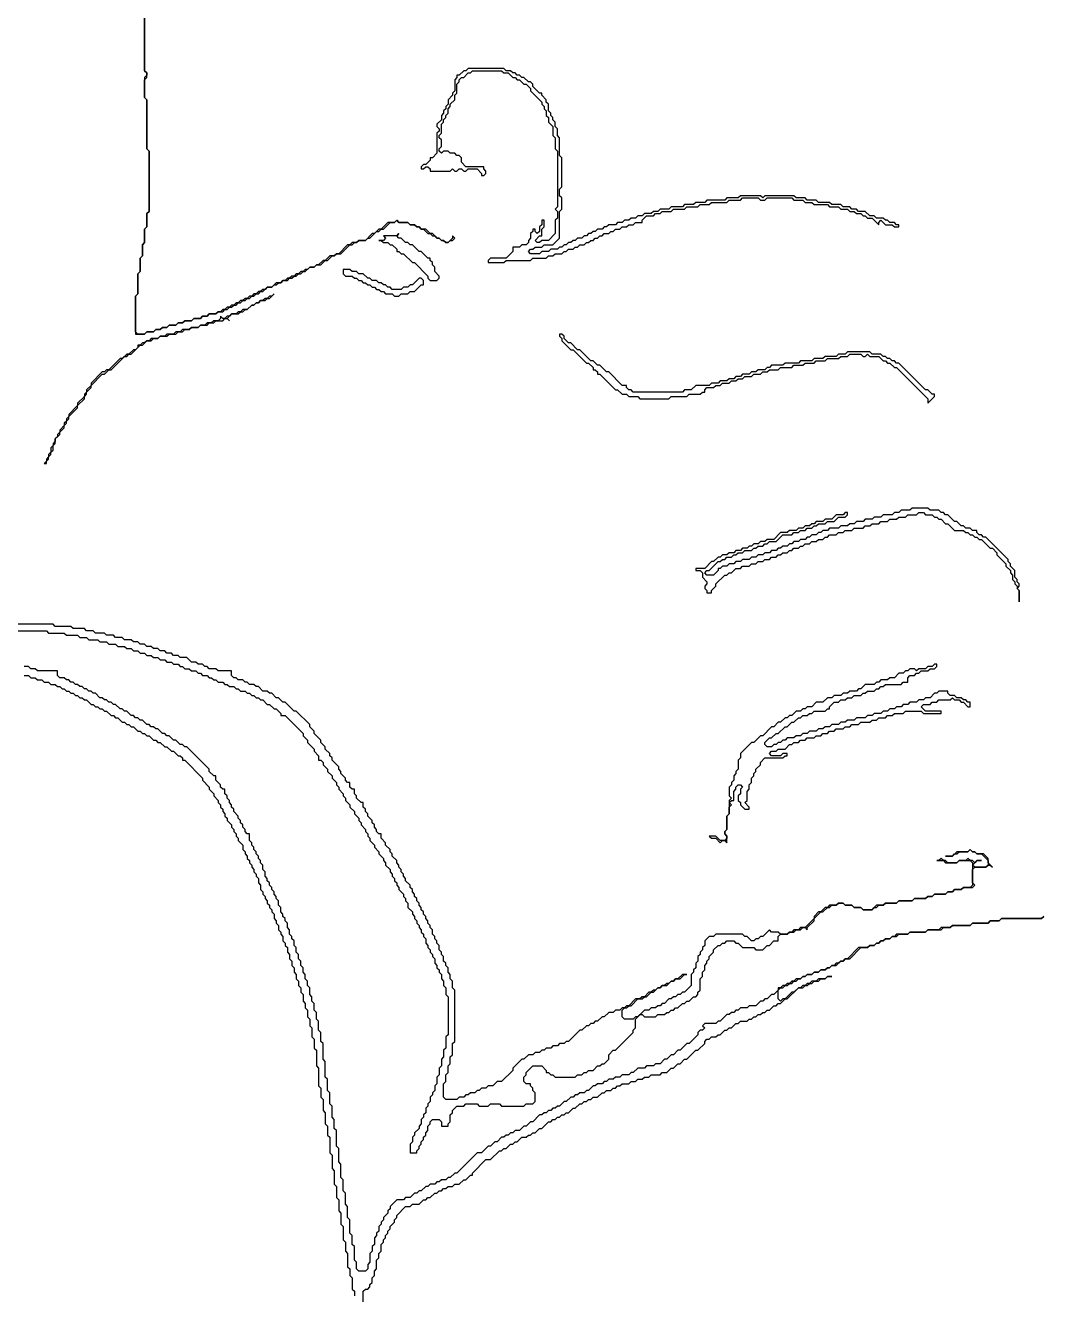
# Model space of a CAD drawing. Header units: metres. Extents: x 0 to 500, y 0 to 703.
# Drawn here: x 249.4 to 306.4, y 408.8 to 479.9 of the extents above; entities that cross this region are included whole.
import ezdxf

# ---------------------------------------------------------------- set-up
doc = ezdxf.new("R2010")
doc.units = ezdxf.units.M

msp = doc.modelspace()

# ---------------------------------------------------------------- linework, layer by layer
for points in [[(256.125, 482.375), (256.125, 477.375), (256.25, 477.25), (256.25, 477.125), (256.125, 477), (256.125, 475.875), (256.25, 475.75), (256.25, 473), (256.375, 472.875), (256.375, 469.5), (256.25, 469.375), (256.25, 468.625), (256.125, 468.5), (256.125, 467.75), (256, 467.625), (256, 467), (255.875, 466.875), (255.875, 466.125), (255.75, 466), (255.75, 464.875), (255.625, 464.75), (255.625, 462.625), (256.125, 462.625), (256.25, 462.75), (256.625, 462.75), (256.75, 462.875), (257, 462.875), (257.125, 463), (257.375, 463), (257.5, 463.125), (257.875, 463.125), (258, 463.25), (258.25, 463.25), (258.375, 463.375), (258.75, 463.375), (258.875, 463.5), (259.25, 463.5), (259.375, 463.625), (259.625, 463.625), (259.75, 463.75), (260.125, 463.75), (260.25, 463.875), (260.5, 463.875), (260.625, 464), (260.75, 464), (260.875, 464.125), (261, 464.125), (261.125, 464.25), (261.25, 464.25), (261.375, 464.375), (261.5, 464.375), (261.625, 464.5), (261.75, 464.5), (261.875, 464.625), (262, 464.625), (262.125, 464.75), (262.25, 464.75), (262.375, 464.875), (262.5, 464.875), (262.625, 465), (262.75, 465), (263, 465.25), (263.25, 465.25), (263.375, 465.375), (263.5, 465.375), (263.625, 465.5), (263.75, 465.5), (263.875, 465.625), (264.125, 465.625), (264.25, 465.75), (264.375, 465.75), (264.5, 465.875), (264.625, 465.875), (264.75, 466), (264.875, 466), (265, 466.125), (265.125, 466.125), (265.375, 466.375), (265.625, 466.375), (265.75, 466.5), (266, 466.5), (266.25, 466.75), (266.375, 466.75), (266.625, 467), (266.75, 467), (266.875, 467.125), (267.125, 467.125), (267.625, 467.625), (267.75, 467.625), (267.875, 467.75), (268, 467.75), (268.125, 467.875), (268.5, 467.875), (268.625, 468), (268.75, 468), (269.125, 468.375), (269.25, 468.375), (269.375, 468.5), (269.5, 468.5), (269.875, 468.875), (270.125, 468.875), (270.25, 469), (270.375, 468.875), (270.875, 468.875), (271, 468.75), (271.25, 468.75), (271.375, 468.625), (271.5, 468.625), (271.625, 468.5), (271.75, 468.5), (272, 468.25), (272.125, 468.25), (272.25, 468.125), (272.375, 468.125), (272.5, 468), (272.625, 468), (272.75, 467.875), (272.875, 467.875), (273, 467.75), (273.125, 467.75), (273.25, 467.875), (273.375, 467.875), (273.5, 468), (273.375, 468.125), (273.375, 468), (273.125, 467.75), (273, 467.75), (272.875, 467.875), (272.75, 467.875), (272.625, 468), (272.5, 468), (272.25, 468.25), (272.125, 468.25), (271.875, 468.5), (271.625, 468.5), (271.5, 468.625), (271.375, 468.625), (271.25, 468.75), (271, 468.75), (270.875, 468.875), (270.375, 468.875), (270.25, 469), (270.125, 468.875), (269.75, 468.875), (269.375, 468.5), (269.25, 468.5), (269, 468.25), (268.875, 468.25), (268.5, 467.875), (268.125, 467.875), (268, 467.75), (267.75, 467.75), (267.625, 467.625), (267.5, 467.625), (267, 467.125), (266.875, 467.125), (266.75, 467), (266.5, 467), (266.25, 466.75), (266.125, 466.75), (265.875, 466.5), (265.75, 466.5), (265.625, 466.375), (265.375, 466.375), (265.25, 466.25), (265.125, 466.25), (265, 466.125), (264.875, 466.125), (264.75, 466), (264.625, 466), (264.5, 465.875), (264.375, 465.875), (264.25, 465.75), (264.125, 465.75), (264, 465.625), (263.875, 465.625), (263.75, 465.5), (263.5, 465.5), (263.25, 465.25), (263, 465.25), (262.875, 465.125), (262.75, 465.125), (262.625, 465), (262.5, 465), (262.375, 464.875), (262.25, 464.875), (262.125, 464.75), (262, 464.75), (261.875, 464.625), (261.75, 464.625), (261.625, 464.5), (261.5, 464.5), (261.375, 464.375), (261.25, 464.375), (261.125, 464.25), (261, 464.25), (260.875, 464.125), (260.75, 464.125), (260.625, 464), (260.5, 464), (260.375, 463.875), (260.25, 463.875), (260.125, 463.75), (259.75, 463.75), (259.625, 463.625), (259.375, 463.625), (259.25, 463.5), (258.875, 463.5), (258.75, 463.375), (258.375, 463.375), (258.25, 463.25), (258, 463.25), (257.875, 463.125), (257.5, 463.125), (257.375, 463), (257.125, 463), (257, 462.875), (256.75, 462.875), (256.625, 462.75), (256.25, 462.75), (256.125, 462.625), (255.75, 462.625), (255.625, 462.75), (255.625, 464.75), (255.75, 464.875), (255.75, 466), (255.875, 466.125), (255.875, 466.875), (256, 467), (256, 467.625), (256.125, 467.75), (256.125, 468.5), (256.25, 468.625), (256.25, 469.375), (256.375, 469.5), (256.375, 472.875), (256.25, 473), (256.25, 475.75), (256.125, 475.875), (256.125, 476.875), (256.25, 477), (256.25, 477.25), (256.125, 477.375), (256.125, 482.375)], [(248.75, 446), (250.625, 446), (250.75, 445.875), (251.625, 445.875), (251.75, 445.75), (252.375, 445.75), (252.5, 445.625), (252.875, 445.625), (253, 445.5), (253.5, 445.5), (253.625, 445.375), (254, 445.375), (254.125, 445.25), (254.5, 445.25), (254.625, 445.125), (255, 445.125), (255.125, 445), (255.375, 445), (255.5, 444.875), (255.75, 444.875), (255.875, 444.75), (256.125, 444.75), (256.25, 444.625), (256.5, 444.625), (256.625, 444.5), (256.875, 444.5), (257, 444.375), (257.25, 444.375), (257.375, 444.25), (257.625, 444.25), (257.75, 444.125), (258, 444.125), (258.125, 444), (258.25, 444), (258.375, 443.875), (258.625, 443.875), (258.75, 443.75), (259, 443.75), (259.125, 443.625), (259.25, 443.625), (259.375, 443.5), (259.625, 443.5), (259.75, 443.375), (259.875, 443.375), (260, 443.25), (260.125, 443.25), (260.25, 443.125), (260.5, 443.125), (260.625, 443), (260.75, 443), (260.875, 442.875), (261.125, 442.875), (261.25, 442.75), (261.375, 442.75), (261.5, 442.625), (261.75, 442.625), (261.875, 442.5), (262, 442.5), (262.125, 442.375), (262.25, 442.375), (262.375, 442.25), (262.5, 442.25), (262.625, 442.125), (262.75, 442.125), (263, 441.875), (263.125, 441.875), (263.375, 441.625), (263.5, 441.625), (263.75, 441.375), (263.75, 441.25), (264, 441.25), (265, 440.25), (265, 440.125), (265.25, 439.875), (265.25, 439.75), (265.625, 439.375), (265.625, 439.25), (265.875, 439), (265.875, 438.75), (266, 438.75), (266.125, 438.625), (266.125, 438.5), (266.375, 438.25), (266.375, 438.125), (266.625, 437.875), (266.625, 437.75), (266.875, 437.5), (266.875, 437.375), (267, 437.25), (267, 437.125), (267.25, 436.875), (267.25, 436.75), (267.375, 436.625), (267.375, 436.5), (267.625, 436.25), (267.625, 436.125), (267.875, 435.875), (267.875, 435.75), (268.125, 435.5), (268.125, 435.375), (268.25, 435.25), (268.25, 435.125), (268.5, 434.875), (268.5, 434.75), (268.625, 434.625), (268.625, 434.5), (268.75, 434.375), (268.75, 434.25), (269, 434), (269, 433.875), (269.25, 433.625), (269.25, 433.5), (269.5, 433.25), (269.5, 433.125), (269.625, 433), (269.625, 432.875), (269.875, 432.625), (269.875, 432.5), (270, 432.375), (270, 432.25), (270.125, 432.125), (270.125, 432), (270.25, 431.875), (270.25, 431.75), (270.375, 431.625), (270.375, 431.5), (270.625, 431.25), (270.625, 431.125), (270.75, 431), (270.75, 430.875), (270.875, 430.75), (270.875, 430.5), (271.125, 430.25), (271.125, 430.125), (271.25, 430), (271.25, 429.875), (271.375, 429.75), (271.375, 429.625), (271.5, 429.5), (271.5, 429.375), (271.625, 429.25), (271.625, 429.125), (271.75, 429), (271.75, 428.875), (271.875, 428.75), (271.875, 428.5), (272, 428.375), (272, 428.25), (272.125, 428.125), (272.125, 428), (272.25, 427.875), (272.25, 427.75), (272.375, 427.625), (272.375, 427.375), (272.5, 427.25), (272.5, 427.125), (272.625, 427), (272.625, 426.875), (272.75, 426.75), (272.75, 426.5), (272.875, 426.375), (272.875, 426.125), (273, 426), (273, 425.625), (273.125, 425.5), (273.125, 423.375), (273, 423.25), (273, 422.625), (272.875, 422.5), (272.875, 422.125), (272.75, 422), (272.75, 421.625), (272.625, 421.5), (272.625, 421.125), (272.5, 421), (272.5, 420.625), (272.375, 420.5), (272.375, 420.25), (272.25, 420.125), (272.25, 420), (272.125, 419.875), (272.125, 419.625), (272, 419.5), (272, 419.375), (271.875, 419.25), (271.875, 419), (271.75, 418.875), (271.75, 418.75), (271.625, 418.625), (271.625, 418.375), (271.5, 418.25), (271.5, 418.125), (271.25, 417.875), (271.25, 417.75), (271.125, 417.625), (271.125, 417.375), (271, 417.25), (271, 416.75), (271.375, 416.75), (271.375, 416.875), (271.5, 417), (271.5, 417.125), (271.625, 417.25), (271.625, 417.375), (271.75, 417.5), (271.75, 417.625), (271.875, 417.75), (271.875, 417.875), (272, 418), (272, 418.25), (272.125, 418.375), (272.125, 418.5), (272.25, 418.625), (272.625, 418.625), (272.75, 418.5), (272.75, 418.25), (273.125, 418.25), (273.125, 418.375), (273.25, 418.5), (273.25, 418.875), (273.375, 419), (273.375, 419.125), (273.625, 419.375), (274, 419.375), (274.125, 419.5), (274.75, 419.5), (274.875, 419.375), (275.375, 419.375), (275.5, 419.5), (276, 419.5), (276.125, 419.375), (277.375, 419.375), (277.5, 419.5), (277.875, 419.5), (278, 419.625), (278, 420.125), (277.875, 420.25), (277.875, 420.375), (277.75, 420.5), (277.75, 420.625), (277.5, 420.625), (277.375, 420.75), (277.375, 421), (277.5, 421.125), (277.5, 421.25), (277.875, 421.625), (278.375, 421.625), (278.625, 421.375), (278.625, 421.25), (278.75, 421.25), (278.875, 421.125), (279, 421.125), (279.125, 421), (280.25, 421), (280.375, 421.125), (280.625, 421.125), (280.75, 421.25), (280.875, 421.25), (281, 421.375), (281.25, 421.375), (281.5, 421.625), (281.625, 421.625), (281.75, 421.75), (281.875, 421.75), (282.125, 422), (282.125, 422.25), (282.375, 422.5), (282.5, 422.5), (283.5, 423.5), (283.5, 423.625), (283.625, 423.75), (283.625, 424.25), (283.875, 424.5), (284, 424.5), (284.125, 424.375), (284.75, 424.375), (284.875, 424.5), (285.25, 424.5), (285.375, 424.625), (285.5, 424.625), (285.625, 424.75), (285.75, 424.75), (285.875, 424.875), (286, 424.875), (286.25, 425.125), (286.375, 425.125), (286.5, 425.25), (286.625, 425.25), (286.875, 425.5), (287, 425.5), (287.125, 425.625), (287.125, 425.75), (287.25, 425.875), (287.25, 426.5), (287.375, 426.625), (287.375, 426.875), (287.5, 427), (287.5, 427.25), (287.625, 427.375), (287.625, 427.5), (287.75, 427.625), (287.75, 427.75), (288, 428), (288, 428.125), (288.25, 428.375), (288.375, 428.375), (288.5, 428.5), (288.625, 428.5), (288.75, 428.625), (289.125, 428.625), (289.25, 428.5), (289.375, 428.5), (289.625, 428.25), (290.25, 428.25), (290.375, 428.125), (290.75, 428.125), (291, 428.375), (291.125, 428.375), (291.375, 428.625), (291.625, 428.625), (291.625, 428.875), (291.75, 429), (292.125, 429), (292.25, 429.125), (292.5, 429.125), (292.625, 429.25), (292.875, 429.25), (293, 429.375), (293.125, 429.375), (293.25, 429.25), (293.25, 429.375), (293.625, 429.75), (293.625, 429.875), (294, 430.25), (294.125, 430.25), (294.375, 430.5), (294.5, 430.5), (294.625, 430.625), (294.875, 430.625), (295, 430.75), (295.25, 430.75), (295.375, 430.625), (295.75, 430.625), (295.875, 430.5), (296.25, 430.5), (296.375, 430.375), (296.875, 430.375), (297, 430.5), (297.125, 430.5), (297.25, 430.625), (297.5, 430.625), (297.625, 430.75), (298.25, 430.75), (298.375, 430.875), (299.125, 430.875), (299.25, 431), (299.875, 431), (300, 431.125), (300.25, 431.125), (300.375, 431.25), (301, 431.25), (301.125, 431.375), (301.375, 431.375), (301.5, 431.5), (301.875, 431.5), (302, 431.625), (302.5, 431.625), (302.625, 431.75), (302.5, 431.875), (302.5, 432.625), (302.625, 432.75), (303.25, 432.75), (303.375, 432.875), (303.5, 432.875), (303.625, 432.75), (303.375, 433), (303.375, 433.25), (303.125, 433.5), (302.75, 433.5), (302.625, 433.625), (302.5, 433.625), (302.375, 433.75), (302.25, 433.625), (301.625, 433.625), (301.375, 433.375), (301, 433.375), (301.375, 433.375), (301.5, 433.5), (301.625, 433.5), (301.75, 433.625), (302.25, 433.625), (302.375, 433.75), (302.5, 433.625), (302.625, 433.625), (302.75, 433.5), (303, 433.5), (303.375, 433.125), (303.375, 432.875), (303.25, 432.75), (302.625, 432.75), (302.5, 432.875), (302.75, 433.125), (303, 433.125), (302.75, 433.125), (302.625, 433), (302.5, 433.125), (302.375, 433.125), (302.25, 433.25), (302.125, 433.125), (301.75, 433.125), (301.625, 433), (301.125, 433), (301, 433.125), (300.875, 433.125), (300.75, 433.25), (300.625, 433.125), (300.5, 433.125), (300.875, 433.125), (301, 433), (301.625, 433), (301.75, 433.125), (302.375, 433.125), (302.5, 433), (302.5, 431.75), (302.375, 431.625), (302, 431.625), (301.875, 431.5), (301.5, 431.5), (301.375, 431.375), (301.125, 431.375), (301, 431.25), (300.375, 431.25), (300.25, 431.125), (300, 431.125), (299.875, 431), (299.25, 431), (299.125, 430.875), (298.375, 430.875), (298.25, 430.75), (297.625, 430.75), (297.5, 430.625), (297.125, 430.625), (296.875, 430.375), (296.375, 430.375), (296.25, 430.5), (295.875, 430.5), (295.75, 430.625), (295.375, 430.625), (295.25, 430.75), (295, 430.75), (294.875, 430.625), (294.5, 430.625), (294.375, 430.5), (294.25, 430.5), (294, 430.25), (293.875, 430.25), (293.625, 430), (293.625, 429.875), (293.125, 429.375), (292.875, 429.375), (292.75, 429.25), (292.5, 429.25), (292.375, 429.125), (292.25, 429.125), (292.125, 429), (291.75, 429), (291.625, 429.125), (291.25, 429.125), (291.125, 429.25), (290.75, 428.875), (290.625, 428.875), (290.5, 428.75), (290.375, 428.75), (290.25, 428.625), (290.125, 428.625), (289.875, 428.875), (289.75, 428.875), (289.625, 429), (288.125, 429), (288, 428.875), (287.75, 428.875), (287.5, 428.625), (287.5, 428.375), (287.375, 428.25), (287.375, 428.125), (287.25, 428), (287.25, 427.875), (287.125, 427.75), (287.125, 427.5), (287, 427.375), (287, 427.125), (286.875, 427), (286.875, 426.875), (286.75, 426.75), (286.75, 426.125), (286.375, 425.75), (286.25, 425.75), (286.125, 425.625), (286, 425.625), (285.875, 425.5), (285.75, 425.5), (285.625, 425.375), (285.5, 425.375), (285.25, 425.125), (285.125, 425.125), (285, 425), (284.875, 425), (284.75, 424.875), (284.5, 424.875), (284.375, 424.75), (284.125, 424.75), (283.75, 424.375), (283.625, 424.375), (283.5, 424.25), (283, 424.25), (282.875, 424.375), (282.875, 424.75), (283, 424.875), (283.125, 424.875), (283.25, 425), (283.375, 425), (283.75, 425.375), (284, 425.375), (284.125, 425.5), (284.25, 425.5), (284.5, 425.75), (284.625, 425.75), (284.875, 426), (285, 426), (285.125, 426.125), (285.375, 426.125), (285.625, 426.375), (285.75, 426.375), (285.875, 426.5), (286.125, 426.5), (286.375, 426.75), (286.5, 426.75), (286.25, 426.75), (286, 426.5), (285.875, 426.5), (285.75, 426.375), (285.625, 426.375), (285.5, 426.25), (285.375, 426.25), (285.25, 426.125), (285.125, 426.125), (285, 426), (284.875, 426), (284.75, 425.875), (284.625, 425.875), (284.5, 425.75), (284.375, 425.75), (284.125, 425.5), (284, 425.5), (283.875, 425.375), (283.625, 425.375), (283.25, 425), (283.125, 425), (283, 424.875), (282.875, 424.875), (282.75, 424.75), (282.5, 424.75), (282.375, 424.625), (282.125, 424.625), (281.875, 424.375), (281.75, 424.375), (281.5, 424.125), (281.375, 424.125), (281.25, 424), (281.125, 424), (281, 423.875), (280.875, 423.875), (280.625, 423.625), (280.5, 423.625), (279.875, 423), (279.75, 423), (279.625, 422.875), (279.375, 422.875), (279.25, 422.75), (279, 422.75), (278.875, 422.625), (278.625, 422.625), (278.5, 422.5), (278.375, 422.5), (278.25, 422.375), (278, 422.375), (277.875, 422.25), (277.625, 422.25), (277.375, 422), (277.25, 422), (276.75, 421.5), (276.75, 421.375), (276.125, 420.75), (275.875, 420.75), (275.625, 420.5), (275.375, 420.5), (275.25, 420.375), (275, 420.375), (274.875, 420.25), (274.75, 420.25), (274.625, 420.125), (274.375, 420.125), (274.25, 420), (274.125, 420), (274, 419.875), (273.75, 419.875), (273.625, 419.75), (273, 419.75), (272.875, 419.875), (272.875, 420.625), (273, 420.75), (273, 421.125), (273.125, 421.25), (273.125, 421.625), (273.25, 421.75), (273.25, 422.125), (273.375, 422.25), (273.375, 422.875), (273.5, 423), (273.5, 425.875), (273.375, 426), (273.375, 426.375), (273.25, 426.5), (273.25, 426.75), (273.125, 426.875), (273.125, 427.125), (273, 427.25), (273, 427.375), (272.875, 427.5), (272.875, 427.75), (272.75, 427.875), (272.75, 428), (272.625, 428.125), (272.625, 428.375), (272.5, 428.5), (272.5, 428.625), (272.375, 428.75), (272.375, 428.875), (272.25, 429), (272.25, 429.25), (272.125, 429.375), (272.125, 429.5), (272, 429.625), (272, 429.75), (271.875, 429.875), (271.875, 430), (271.75, 430.125), (271.75, 430.25), (271.625, 430.375), (271.625, 430.5), (271.5, 430.625), (271.5, 430.75), (271.375, 430.875), (271.375, 431), (271.25, 431.125), (271.25, 431.25), (271.125, 431.375), (271.125, 431.5), (271, 431.625), (271, 431.75), (270.75, 432), (270.75, 432.125), (270.625, 432.25), (270.625, 432.375), (270.5, 432.5), (270.5, 432.625), (270.375, 432.75), (270.375, 432.875), (270.25, 433), (270.25, 433.125), (270, 433.375), (270, 433.5), (269.875, 433.625), (269.875, 433.75), (269.625, 434), (269.625, 434.125), (269.375, 434.375), (269.375, 434.625), (269.25, 434.625), (269.125, 434.75), (269.125, 434.875), (269, 435), (269, 435.125), (268.875, 435.25), (268.875, 435.375), (268.625, 435.625), (268.625, 435.75), (268.5, 435.875), (268.5, 436), (268.375, 436.125), (268.375, 436.375), (268.25, 436.375), (268, 436.625), (268, 436.75), (267.875, 436.875), (267.875, 437.125), (267.75, 437.125), (267.625, 437.25), (267.625, 437.5), (267.5, 437.5), (267.375, 437.625), (267.375, 437.75), (267.125, 438), (267.125, 438.125), (267, 438.25), (267, 438.375), (266.625, 438.75), (266.625, 438.875), (266.5, 439), (266.5, 439.125), (266.25, 439.375), (266.25, 439.5), (266, 439.75), (266, 439.875), (265.625, 440.25), (265.625, 440.375), (265.375, 440.625), (265.375, 440.75), (264.625, 441.5), (264.5, 441.5), (264, 442), (263.875, 442), (263.625, 442.25), (263.5, 442.25), (263.25, 442.5), (263.125, 442.5), (263, 442.625), (262.75, 442.625), (262.5, 442.875), (262.375, 442.875), (262.25, 443), (262, 443), (261.875, 443.125), (261.75, 443.125), (261.625, 443.25), (261.375, 443.25), (261.25, 443.375), (261.125, 443.375), (261, 443.5), (261, 443.75), (260.25, 443.75), (260.125, 443.875), (259.75, 443.875), (259.625, 444), (259.5, 444), (259.375, 444.125), (259.125, 444.125), (259, 444.25), (258.75, 444.25), (258.5, 444.5), (258.125, 444.5), (258, 444.625), (257.75, 444.625), (257.625, 444.75), (257.375, 444.75), (257.25, 444.875), (257, 444.875), (256.875, 445), (256.625, 445), (256.5, 445.125), (256.25, 445.125), (256.125, 445.25), (255.875, 445.25), (255.75, 445.375), (255.5, 445.375), (255.375, 445.5), (255, 445.5), (254.875, 445.625), (254.5, 445.625), (254.375, 445.75), (254, 445.75), (253.875, 445.875), (253.375, 445.875), (253.25, 446), (252.875, 446), (252.75, 446.125), (252.125, 446.125), (252, 446.25), (251.125, 446.25), (251, 446.375), (248.375, 446.375)], [(306.5, 430), (306.375, 429.875), (304.125, 429.875), (304, 429.75), (303.5, 429.75), (303.375, 429.625), (302.5, 429.625), (302.375, 429.5), (301.375, 429.5), (301.25, 429.375), (300.75, 429.375), (300.625, 429.25), (300, 429.25), (299.875, 429.125), (299, 429.125), (298.875, 429), (298.25, 429), (298.125, 428.875), (298, 428.875), (297.875, 428.75), (297.625, 428.75), (297.5, 428.625), (297.375, 428.625), (297.25, 428.5), (297.125, 428.5), (297, 428.375), (296.75, 428.375), (296.625, 428.25), (296.125, 428.25), (295.5, 427.625), (295.375, 427.625), (295.25, 427.5), (295.125, 427.5), (295, 427.375), (294.875, 427.375), (294.75, 427.25), (294.625, 427.25), (294.5, 427.125), (294.375, 427.125), (294.25, 427), (294, 427), (293.875, 426.875), (293.625, 426.875), (293.5, 426.75), (293.25, 426.75), (293.125, 426.625), (293, 426.625), (292.875, 426.5), (292.625, 426.5), (292.5, 426.375), (292.375, 426.375), (292.25, 426.25), (292.125, 426.25), (292, 426.125), (291.875, 426.125), (291.75, 426), (291.625, 426), (291.625, 425.875), (291.375, 425.625), (291.25, 425.625), (291, 425.375), (290.875, 425.375), (290.75, 425.25), (290.625, 425.25), (290.375, 425), (290, 425), (289.875, 424.875), (289.5, 424.875), (289.375, 424.75), (289.25, 424.75), (289.125, 424.625), (289, 424.625), (288.875, 424.5), (288.75, 424.5), (288.375, 424.125), (288.25, 424.125), (288.125, 424), (287.5, 424), (287.375, 423.875), (287.5, 423.75), (287.375, 423.625), (287.25, 423.625), (287.125, 423.5), (287.125, 423.375), (286.625, 422.875), (286.5, 422.875), (286.125, 422.5), (286, 422.5), (285.75, 422.25), (285.625, 422.25), (285.375, 422), (285.25, 422), (285, 421.75), (284.75, 421.75), (284.625, 421.625), (284.25, 421.625), (284.125, 421.5), (283.75, 421.5), (283.5, 421.25), (283.375, 421.25), (283.25, 421.125), (282.875, 421.125), (282.75, 421), (282.5, 421), (282.375, 420.875), (282.125, 420.875), (282, 420.75), (281.875, 420.75), (281.75, 420.625), (281.5, 420.625), (281.375, 420.5), (281.25, 420.5), (281, 420.25), (280.875, 420.25), (280.75, 420.125), (280.5, 420.125), (280.375, 420), (280.25, 420), (280.125, 419.875), (280, 419.875), (279.75, 419.625), (279.625, 419.625), (279.375, 419.375), (279.25, 419.375), (279.125, 419.25), (279, 419.25), (278.875, 419.125), (278.75, 419.125), (278.625, 419), (278.5, 419), (278.375, 418.875), (278.25, 418.875), (277.875, 418.5), (277.75, 418.5), (277.5, 418.25), (277.375, 418.25), (277.125, 418), (276.875, 418), (276.75, 417.875), (276.625, 417.875), (276.5, 417.75), (276.375, 417.75), (276.25, 417.625), (276.125, 417.625), (275.875, 417.375), (275.75, 417.375), (275.5, 417.125), (275.375, 417.125), (275, 416.75), (274.75, 416.75), (273.625, 415.625), (273.5, 415.625), (273.25, 415.375), (273.125, 415.375), (273, 415.25), (272.75, 415.25), (272.625, 415.125), (272.5, 415.125), (272.375, 415), (272.125, 415), (272, 414.875), (271.875, 414.875), (271.625, 414.625), (271.5, 414.625), (271.375, 414.5), (271.25, 414.5), (271, 414.25), (270.75, 414.25), (270.625, 414.125), (270.25, 414.125), (269.875, 413.75), (269.875, 413.625), (269.75, 413.5), (269.75, 413.375), (269.5, 413.125), (269.5, 413), (269.375, 412.875), (269.375, 412.75), (269.25, 412.625), (269.25, 412.375), (269.125, 412.25), (269.125, 412.125), (269, 412), (269, 411.625), (268.875, 411.5), (268.875, 411.25), (268.75, 411.125), (268.75, 410.625), (268.625, 410.5), (268.625, 410.25), (268.5, 410.125), (268.125, 410.125), (268, 410.25), (268, 410.625), (267.875, 410.75), (267.875, 411.5), (267.75, 411.625), (267.75, 412.125), (267.625, 412.25), (267.625, 413), (267.5, 413.125), (267.5, 413.75), (267.375, 413.875), (267.375, 414.5), (267.25, 414.625), (267.25, 415.25), (267.125, 415.375), (267.125, 416.125), (267, 416.25), (267, 417), (266.875, 417.125), (266.875, 418), (266.75, 418.125), (266.75, 418.625), (266.625, 418.75), (266.625, 419.375), (266.5, 419.5), (266.5, 420.125), (266.375, 420.25), (266.375, 420.875), (266.25, 421), (266.25, 421.875), (266.125, 422), (266.125, 422.875), (266, 423), (266, 423.5), (265.875, 423.625), (265.875, 424.125), (265.75, 424.25), (265.75, 424.625), (265.625, 424.75), (265.625, 425.125), (265.5, 425.25), (265.5, 425.5), (265.375, 425.625), (265.375, 426), (265.25, 426.125), (265.25, 426.375), (265.125, 426.5), (265.125, 426.75), (265, 426.875), (265, 427.125), (264.875, 427.25), (264.875, 427.5), (264.75, 427.625), (264.75, 427.875), (264.625, 428), (264.625, 428.25), (264.5, 428.375), (264.5, 428.625), (264.375, 428.75), (264.375, 428.875), (264.25, 429), (264.25, 429.25), (264.125, 429.375), (264.125, 429.625), (264, 429.75), (264, 429.875), (263.875, 430), (263.875, 430.125), (263.75, 430.25), (263.75, 430.5), (263.625, 430.625), (263.625, 430.875), (263.5, 431), (263.5, 431.125), (263.375, 431.25), (263.375, 431.375), (263.25, 431.5), (263.25, 431.625), (263.125, 431.75), (263.125, 431.875), (263, 432), (263, 432.125), (262.875, 432.25), (262.875, 432.5), (262.75, 432.625), (262.75, 432.875), (262.625, 433), (262.625, 433.125), (262.5, 433.25), (262.5, 433.375), (262.375, 433.5), (262.375, 433.625), (262.25, 433.75), (262.25, 433.875), (262.125, 434), (262.125, 434.125), (262, 434.25), (262, 434.625), (261.875, 434.625), (261.75, 434.75), (261.75, 434.875), (261.625, 435), (261.625, 435.125), (261.5, 435.25), (261.5, 435.375), (261.375, 435.5), (261.375, 435.625), (261.125, 435.875), (261.125, 436), (261, 436.125), (261, 436.25), (260.875, 436.375), (260.875, 436.5), (260.75, 436.625), (260.75, 436.75), (260.625, 436.875), (260.625, 437.125), (260.5, 437.125), (260.375, 437.25), (260.375, 437.375), (260.125, 437.625), (260.125, 437.875), (260, 437.875), (259.75, 438.125), (259.75, 438.25), (258.5, 439.5), (258.375, 439.5), (258.25, 439.625), (258.125, 439.625), (257.875, 439.875), (257.75, 439.875), (257.5, 440.125), (257.375, 440.125), (257.25, 440.25), (257.125, 440.25), (256.875, 440.5), (256.75, 440.5), (256.625, 440.625), (256.5, 440.625), (256.375, 440.75), (256.25, 440.75), (256, 441), (255.875, 441), (255.75, 441.125), (255.625, 441.125), (255.5, 441.25), (255.375, 441.25), (255.125, 441.5), (255, 441.5), (254.875, 441.625), (254.75, 441.625), (254.5, 441.875), (254.375, 441.875), (254.25, 442), (254.125, 442), (254, 442.125), (253.875, 442.125), (253.75, 442.25), (253.625, 442.25), (253.375, 442.5), (253.25, 442.5), (253.125, 442.625), (253, 442.625), (252.875, 442.75), (252.75, 442.75), (252.625, 442.875), (252.5, 442.875), (252.375, 443), (252.25, 443), (252.125, 443.125), (252, 443.125), (251.875, 443.25), (251.75, 443.25), (251.625, 443.375), (251.375, 443.375), (251.25, 443.5), (251.25, 443.75), (250.125, 443.75), (250, 443.875), (249.75, 443.875), (249.625, 444), (249.375, 444)], [(249.375, 443.5), (249.625, 443.5), (249.75, 443.375), (250, 443.375), (250.125, 443.25), (250.375, 443.25), (250.5, 443.125), (250.75, 443.125), (250.875, 443), (251.125, 443), (251.25, 442.875), (251.375, 442.875), (251.5, 442.75), (251.625, 442.75), (251.75, 442.625), (251.875, 442.625), (252, 442.5), (252.125, 442.5), (252.25, 442.375), (252.375, 442.375), (252.5, 442.25), (252.625, 442.25), (252.75, 442.125), (252.875, 442.125), (253.125, 441.875), (253.25, 441.875), (253.375, 441.75), (253.5, 441.75), (253.625, 441.625), (253.75, 441.625), (253.875, 441.5), (254, 441.5), (254.25, 441.25), (254.375, 441.25), (254.5, 441.125), (254.625, 441.125), (254.875, 440.875), (255, 440.875), (255.125, 440.75), (255.25, 440.75), (255.375, 440.625), (255.5, 440.625), (255.75, 440.375), (255.875, 440.375), (256, 440.25), (256.125, 440.25), (256.25, 440.125), (256.375, 440.125), (256.625, 439.875), (256.75, 439.875), (256.875, 439.75), (257, 439.75), (257.25, 439.5), (257.375, 439.5), (257.625, 439.25), (257.75, 439.25), (258, 439), (258.125, 439), (258.25, 438.875), (258.25, 438.75), (258.375, 438.75), (259.375, 437.75), (259.375, 437.625), (259.75, 437.25), (259.75, 437.125), (260, 436.875), (260, 436.75), (260.25, 436.5), (260.25, 436.375), (260.375, 436.25), (260.375, 436.125), (260.5, 436), (260.5, 435.875), (260.625, 435.75), (260.625, 435.625), (260.75, 435.5), (260.75, 435.375), (261, 435.125), (261, 435), (261.125, 434.875), (261.125, 434.75), (261.25, 434.625), (261.25, 434.5), (261.375, 434.375), (261.375, 434.25), (261.625, 434), (261.625, 433.75), (261.75, 433.625), (261.75, 433.5), (261.875, 433.375), (261.875, 433.25), (262, 433.125), (262, 433), (262.125, 432.875), (262.125, 432.75), (262.25, 432.625), (262.25, 432.5), (262.375, 432.375), (262.375, 432.25), (262.5, 432.125), (262.5, 431.875), (262.625, 431.75), (262.625, 431.5), (262.75, 431.375), (262.75, 431.25), (262.875, 431.125), (262.875, 431), (263, 430.875), (263, 430.75), (263.125, 430.625), (263.125, 430.5), (263.25, 430.375), (263.25, 430.25), (263.375, 430.125), (263.375, 429.875), (263.5, 429.75), (263.5, 429.625), (263.625, 429.5), (263.625, 429.25), (263.75, 429.125), (263.75, 429), (263.875, 428.875), (263.875, 428.625), (264, 428.5), (264, 428.375), (264.125, 428.25), (264.125, 428), (264.25, 427.875), (264.25, 427.625), (264.375, 427.5), (264.375, 427.25), (264.5, 427.125), (264.5, 426.875), (264.625, 426.75), (264.625, 426.5), (264.75, 426.375), (264.75, 426.125), (264.875, 426), (264.875, 425.75), (265, 425.625), (265, 425.25), (265.125, 425.125), (265.125, 424.875), (265.25, 424.75), (265.25, 424.375), (265.375, 424.25), (265.375, 423.875), (265.5, 423.75), (265.5, 423.25), (265.625, 423.125), (265.625, 422.625), (265.75, 422.5), (265.75, 421.625), (265.875, 421.5), (265.875, 420.5), (266, 420.375), (266, 419.875), (266.125, 419.75), (266.125, 419.125), (266.25, 419), (266.25, 418.375), (266.375, 418.25), (266.375, 417.75), (266.5, 417.625), (266.5, 416.75), (266.625, 416.625), (266.625, 415.875), (266.75, 415.75), (266.75, 415), (266.875, 414.875), (266.875, 414.25), (267, 414.125), (267, 413.5), (267.125, 413.375), (267.125, 412.75), (267.25, 412.625), (267.25, 411.875), (267.375, 411.75), (267.375, 411.25), (267.5, 411.125), (267.5, 410.375), (267.625, 410.25), (267.625, 409.875), (267.75, 409.75), (267.75, 409.125), (267.875, 409), (267.875, 408.75)], [(268.375, 408.25), (268.375, 409), (268.5, 409.125), (268.625, 409.125), (268.75, 409.25), (268.75, 409.375), (268.875, 409.5), (268.875, 409.75), (269, 409.875), (269, 410.125), (269.125, 410.25), (269.125, 410.75), (269.25, 410.875), (269.25, 411.125), (269.375, 411.25), (269.375, 411.625), (269.5, 411.75), (269.5, 411.875), (269.625, 412), (269.625, 412.125), (269.75, 412.25), (269.75, 412.375), (269.875, 412.5), (269.875, 412.625), (270.125, 412.875), (270.125, 413), (270.25, 413.125), (270.25, 413.25), (270.75, 413.75), (271, 413.75), (271.125, 413.875), (271.5, 413.875), (271.75, 414.125), (271.875, 414.125), (272, 414.25), (272.125, 414.25), (272.375, 414.5), (272.5, 414.5), (272.625, 414.625), (272.75, 414.625), (272.875, 414.75), (273, 414.75), (273.125, 414.875), (273.375, 414.875), (273.5, 415), (273.75, 415), (274, 415.25), (274.125, 415.25), (274.375, 415.5), (274.5, 415.5), (274.5, 415.625), (275.25, 416.375), (275.5, 416.375), (276, 416.875), (276.125, 416.875), (276.25, 417), (276.375, 417), (276.625, 417.25), (276.75, 417.25), (276.875, 417.375), (277, 417.375), (277.25, 417.625), (277.5, 417.625), (277.625, 417.75), (277.75, 417.75), (277.875, 417.875), (278, 417.875), (278.25, 418.125), (278.375, 418.125), (278.75, 418.5), (278.875, 418.5), (279, 418.625), (279.125, 418.625), (279.25, 418.75), (279.375, 418.75), (279.5, 418.875), (279.625, 418.875), (279.75, 419), (279.875, 419), (280.125, 419.25), (280.25, 419.25), (280.5, 419.5), (280.625, 419.5), (280.75, 419.625), (280.875, 419.625), (281, 419.75), (281.125, 419.75), (281.25, 419.875), (281.5, 419.875), (281.75, 420.125), (281.875, 420.125), (282, 420.25), (282.25, 420.25), (282.375, 420.375), (282.5, 420.375), (282.625, 420.5), (282.75, 420.5), (282.875, 420.625), (283.25, 420.625), (283.375, 420.75), (283.625, 420.75), (283.75, 420.875), (284, 420.875), (284.125, 421), (284.375, 421), (284.5, 421.125), (285, 421.125), (285.125, 421.25), (285.375, 421.25), (285.625, 421.5), (285.75, 421.5), (286, 421.75), (286.125, 421.75), (286.375, 422), (286.5, 422), (287, 422.5), (287.125, 422.5), (287.5, 422.875), (287.5, 423), (287.625, 423.125), (287.75, 423.125), (287.875, 423.25), (288.125, 423.25), (288.25, 423.375), (288.375, 423.375), (288.625, 423.625), (288.75, 423.625), (288.875, 423.75), (289, 423.75), (289.25, 424), (289.375, 424), (289.5, 424.125), (289.875, 424.125), (290, 424.25), (290.125, 424.25), (290.25, 424.375), (290.375, 424.375), (290.5, 424.5), (290.625, 424.5), (290.75, 424.625), (290.875, 424.625), (291, 424.75), (291.125, 424.75), (291.375, 425), (291.5, 425), (291.625, 425.125), (291.75, 425.125), (292, 425.375), (292.125, 425.375), (292.75, 426), (293, 426), (293.125, 426.125), (293.25, 426.125), (293.375, 426.25), (293.5, 426.25), (293.625, 426.375), (293.875, 426.375), (294, 426.5), (294.25, 426.5), (294.375, 426.625), (294.625, 426.625), (294.375, 426.625), (294.25, 426.5), (293.875, 426.5), (293.75, 426.375), (293.5, 426.375), (293.375, 426.25), (293.25, 426.25), (293.125, 426.125), (293, 426.125), (292.875, 426), (292.75, 426), (292.5, 425.75), (292.375, 425.75), (292, 425.375), (291.875, 425.375), (291.75, 425.25), (291.625, 425.375), (291.625, 425.875), (291.75, 426), (291.875, 426), (292, 426.125), (292.125, 426.125), (292.25, 426.25), (292.375, 426.25), (292.5, 426.375), (292.625, 426.375), (292.75, 426.5), (292.875, 426.5), (293, 426.625), (293.125, 426.625), (293.25, 426.75), (293.5, 426.75), (293.625, 426.875), (293.875, 426.875), (294, 427), (294.25, 427), (294.375, 427.125), (294.5, 427.125), (294.625, 427.25), (294.875, 427.25), (295.125, 427.5), (295.25, 427.5), (295.375, 427.625), (295.625, 427.625), (296.25, 428.25), (296.625, 428.25), (296.75, 428.375), (297, 428.375), (297.125, 428.5), (297.25, 428.5), (297.375, 428.625), (297.5, 428.625), (297.625, 428.75), (297.875, 428.75), (298, 428.875), (298.25, 428.875), (298.375, 429), (298.875, 429), (299, 429.125), (299.875, 429.125), (300, 429.25), (300.75, 429.25), (300.875, 429.375), (301.25, 429.375), (301.375, 429.5), (302.375, 429.5), (302.5, 429.625), (303.375, 429.625), (303.5, 429.75), (304, 429.75), (304.125, 429.875), (306.375, 429.875), (306.5, 430)]]:
    msp.add_lwpolyline(points)
for points in [[(274.25, 477.5), (274.125, 477.375), (274, 477.375), (273.75, 477.125), (273.625, 477.125), (273.625, 477), (273.5, 476.875), (273.5, 476.25), (273.375, 476.125), (273.375, 476), (273.125, 475.75), (273.125, 475.5), (273, 475.375), (273, 475.25), (272.875, 475.125), (272.875, 475), (272.75, 474.875), (272.75, 474.625), (272.5, 474.375), (272.5, 474.25), (272.625, 474.125), (272.625, 474), (272.5, 473.875), (272.5, 472.75), (272.25, 472.5), (272.125, 472.5), (272.125, 472.375), (271.875, 472.125), (271.75, 472.125), (271.625, 472), (271.625, 471.875), (271.75, 471.875), (271.875, 472), (272, 472), (272.125, 471.875), (272.125, 471.75), (273.25, 471.75), (273.375, 471.875), (273.5, 471.75), (273.625, 471.75), (273.75, 471.875), (273.875, 471.875), (274, 471.75), (274.125, 471.75), (274.25, 471.875), (274.75, 471.875), (275, 471.625), (275, 471.5), (275.125, 471.5), (275.25, 471.625), (275.25, 471.75), (275.125, 471.875), (275.125, 472), (274.125, 472), (273.875, 472.25), (273.875, 472.5), (273.75, 472.625), (273.625, 472.625), (273.5, 472.75), (273.25, 472.75), (273.125, 472.875), (272.875, 472.875), (272.75, 472.75), (272.625, 472.875), (272.625, 473), (272.75, 473.125), (272.75, 473.5), (272.625, 473.625), (272.625, 473.75), (272.75, 473.875), (272.75, 474.375), (272.875, 474.5), (272.875, 474.625), (273, 474.75), (273, 474.875), (273.125, 475), (273.125, 475.25), (273.25, 475.375), (273.25, 475.5), (273.5, 475.75), (273.5, 476), (273.625, 476.125), (273.625, 476.625), (273.75, 476.75), (273.75, 476.875), (273.875, 477), (274, 477), (274.25, 477.25), (274.375, 477.25), (274.5, 477.375), (276.125, 477.375), (276.25, 477.25), (276.5, 477.25), (276.75, 477), (276.875, 477), (277, 476.875), (277.125, 476.875), (277.375, 476.625), (277.5, 476.625), (277.75, 476.375), (277.75, 476.25), (278.375, 475.625), (278.375, 475.5), (278.5, 475.375), (278.5, 475.25), (278.625, 475.125), (278.625, 474.875), (278.75, 474.75), (278.75, 474.5), (279, 474.25), (279, 473.75), (279.125, 473.625), (279.125, 473), (279.25, 472.875), (279.25, 469.75), (279.125, 469.625), (279.25, 469.5), (279.25, 469.125), (279.125, 469), (279.125, 468.25), (278.75, 467.875), (278.375, 467.875), (278.25, 467.75), (278.125, 467.75), (278, 467.875), (278.25, 468.125), (278.375, 468.125), (278.375, 468.5), (278.5, 468.625), (278.5, 469), (278.375, 469), (278.375, 468.75), (278.25, 468.625), (278.25, 468.375), (278.125, 468.25), (278, 468.375), (278, 468.5), (277.875, 468.5), (277.875, 468.375), (277.75, 468.25), (277.75, 468), (277.625, 467.875), (277.625, 467.75), (277.5, 467.625), (277.25, 467.625), (277.125, 467.5), (276.75, 467.5), (276.75, 467.25), (276.375, 466.875), (275.5, 466.875), (275.375, 466.75), (275.375, 466.625), (276.25, 466.625), (276.375, 466.75), (277.75, 466.75), (277.875, 466.875), (278.625, 466.875), (278.75, 467), (279, 467), (279.125, 467.125), (279.5, 467.125), (279.625, 467.25), (279.75, 467.25), (279.875, 467.375), (280.125, 467.375), (280.25, 467.5), (280.375, 467.5), (280.5, 467.625), (280.75, 467.625), (280.875, 467.75), (281, 467.75), (281.125, 467.875), (281.25, 467.875), (281.375, 468), (281.5, 468), (281.625, 468.125), (281.75, 468.125), (281.875, 468.25), (282.125, 468.25), (282.25, 468.375), (282.375, 468.375), (282.5, 468.5), (282.75, 468.5), (282.875, 468.625), (283.125, 468.625), (283.25, 468.75), (283.5, 468.75), (283.625, 468.875), (284, 468.875), (284, 469), (284.25, 469.25), (284.625, 469.25), (284.75, 469.375), (285, 469.375), (285.125, 469.5), (285.625, 469.5), (285.75, 469.625), (286.375, 469.625), (286.5, 469.75), (287.125, 469.75), (287.25, 469.875), (287.75, 469.875), (287.875, 470), (288.75, 470), (288.875, 470.125), (289.5, 470.125), (289.625, 470.25), (290.5, 470.25), (290.625, 470.125), (290.875, 470.125), (291, 470.25), (292.375, 470.25), (292.5, 470.125), (293, 470.125), (293.125, 470), (293.5, 470), (293.625, 469.875), (294.375, 469.875), (294.5, 469.75), (295, 469.75), (295.125, 469.625), (295.5, 469.625), (295.625, 469.5), (295.875, 469.5), (296, 469.375), (296.25, 469.375), (296.375, 469.25), (296.5, 469.25), (296.625, 469.125), (296.875, 469.125), (297.25, 468.75), (297.25, 468.875), (297.375, 469), (297.625, 468.75), (298, 468.75), (298.125, 468.625), (298.375, 468.625), (298.375, 468.75), (298.25, 468.75), (298.125, 468.875), (297.875, 468.875), (297.75, 469), (297.625, 469), (297.5, 469.125), (297.125, 469.125), (297, 469.25), (296.75, 469.25), (296.5, 469.5), (296.125, 469.5), (296, 469.625), (295.75, 469.625), (295.625, 469.75), (295.25, 469.75), (295.125, 469.875), (294.625, 469.875), (294.5, 470), (293.875, 470), (293.75, 470.125), (293.25, 470.125), (293.125, 470.25), (292.625, 470.25), (292.5, 470.375), (290.875, 470.375), (290.75, 470.25), (290.625, 470.375), (289.5, 470.375), (289.375, 470.25), (288.75, 470.25), (288.625, 470.125), (287.625, 470.125), (287.5, 470), (287, 470), (286.875, 469.875), (286.375, 469.875), (286.25, 469.75), (285.625, 469.75), (285.5, 469.625), (285, 469.625), (284.875, 469.5), (284.625, 469.5), (284.5, 469.375), (284.125, 469.375), (284, 469.25), (283.75, 469.25), (283.625, 469.125), (283.375, 469.125), (283.25, 469), (283, 469), (282.875, 468.875), (282.625, 468.875), (282.5, 468.75), (282.125, 468.75), (282, 468.625), (281.875, 468.625), (281.75, 468.5), (281.5, 468.5), (281.375, 468.375), (281.25, 468.375), (281.125, 468.25), (281, 468.25), (280.875, 468.125), (280.75, 468.125), (280.625, 468), (280.375, 468), (280.25, 467.875), (280.125, 467.875), (280, 467.75), (279.875, 467.75), (279.75, 467.625), (279.625, 467.625), (279.5, 467.5), (279.375, 467.5), (279.25, 467.375), (278.875, 467.375), (278.75, 467.25), (278.375, 467.25), (278.25, 467.125), (277.75, 467.125), (277.625, 467.25), (277.75, 467.375), (277.875, 467.375), (278, 467.5), (278.375, 467.5), (278.5, 467.625), (279, 467.625), (279.375, 468), (279.375, 469.5), (279.5, 469.625), (279.5, 470.25), (279.375, 470.375), (279.375, 470.75), (279.5, 470.875), (279.5, 472.5), (279.375, 472.625), (279.375, 473.625), (279.25, 473.75), (279.25, 474.125), (279.125, 474.25), (279.125, 474.5), (279, 474.625), (279, 474.75), (278.875, 474.875), (278.875, 475), (278.75, 475.125), (278.75, 475.5), (278.625, 475.625), (278.625, 475.75), (278.375, 476), (278.375, 476.125), (278.25, 476.125), (277.875, 476.5), (277.875, 476.625), (277.75, 476.75), (277.625, 476.75), (277.375, 477), (277.25, 477), (277.125, 477.125), (277, 477.125), (276.875, 477.25), (276.75, 477.25), (276.625, 477.375), (276.375, 477.375), (276.25, 477.5)], [(270.375, 468.25), (270.25, 468.125), (269.5, 468.125), (269.625, 468), (269.5, 467.875), (269.25, 467.875), (269.375, 467.875), (269.5, 467.75), (269.75, 467.75), (269.875, 467.625), (270, 467.625), (270.25, 467.375), (270.25, 467.25), (270.375, 467.25), (270.5, 467.125), (270.625, 467.125), (271.125, 466.625), (271.25, 466.625), (272, 465.875), (272, 465.75), (272.125, 465.625), (272.5, 465.625), (272.625, 465.75), (272.625, 465.875), (272.375, 466.125), (272.375, 466.375), (272.25, 466.5), (272.25, 466.625), (272.125, 466.75), (272.125, 466.875), (272, 466.875), (271.625, 467.25), (271.5, 467.25), (271.125, 467.625), (271, 467.625), (270.875, 467.75), (270.75, 467.75), (270.5, 468), (270.375, 468), (270.25, 468.125)], [(267.25, 466.25), (267.25, 466), (267.375, 465.875), (267.75, 465.875), (267.875, 465.75), (268, 465.75), (268.125, 465.625), (268.25, 465.625), (268.375, 465.5), (268.5, 465.5), (268.625, 465.375), (268.75, 465.375), (268.875, 465.25), (269, 465.25), (269.125, 465.125), (269.25, 465.125), (269.375, 465), (269.5, 465), (269.625, 464.875), (270, 464.875), (270.125, 464.75), (270.375, 464.75), (270.5, 464.875), (270.875, 464.875), (271, 465), (271.25, 465), (271.625, 465.375), (271.75, 465.375), (271.75, 465.625), (271.625, 465.75), (271.5, 465.75), (271.125, 465.375), (271, 465.375), (270.875, 465.25), (270.625, 465.25), (270.5, 465.125), (270, 465.125), (269.875, 465.25), (269.75, 465.25), (269.625, 465.375), (269.5, 465.375), (269.375, 465.5), (269.25, 465.5), (269.125, 465.625), (268.875, 465.625), (268.75, 465.75), (268.625, 465.75), (268.375, 466), (268.125, 466), (268, 466.125), (267.75, 466.125), (267.625, 466.25)], [(263.375, 464.875), (263.25, 464.75), (263.125, 464.75), (263, 464.625), (262.875, 464.625), (262.75, 464.5), (262.625, 464.5), (262.5, 464.375), (262.375, 464.375), (262.25, 464.25), (262.125, 464.25), (261.875, 464), (261.625, 464), (261.5, 463.875), (261.375, 463.875), (261.25, 463.75), (261, 463.75), (260.875, 463.625), (260.75, 463.625), (260.625, 463.5), (260.5, 463.5), (260.375, 463.625), (260.375, 463.5), (260.25, 463.375), (260, 463.375), (259.875, 463.25), (259.625, 463.25), (259.5, 463.125), (259.25, 463.125), (259.125, 463), (258.75, 463), (258.625, 462.875), (258.25, 462.875), (258.125, 462.75), (257.875, 462.75), (257.75, 462.625), (257.375, 462.625), (257.25, 462.5), (257, 462.5), (256.875, 462.375), (256.5, 462.375), (256.375, 462.25), (256.25, 462.25), (256.125, 462.125), (256, 462.125), (255.875, 462), (255.75, 462), (255.75, 461.875), (255.625, 461.75), (255.5, 461.75), (255.25, 461.5), (255.125, 461.5), (254.875, 461.25), (254.75, 461.25), (254.125, 460.625), (254, 460.625), (253.875, 460.5), (253.75, 460.5), (253.125, 459.875), (253.125, 459.75), (252.875, 459.5), (252.875, 459.375), (252.75, 459.25), (252.75, 459.125), (252.375, 458.75), (252.375, 458.625), (251.875, 458.125), (251.875, 458), (251.75, 457.875), (251.75, 457.75), (251.625, 457.625), (251.625, 457.5), (251.375, 457.25), (251.375, 457.125), (251.25, 457), (251.25, 456.875), (251.125, 456.75), (251.125, 456.625), (251, 456.5), (251, 456.375), (250.875, 456.25), (250.875, 456), (250.75, 455.875), (250.75, 455.75), (250.625, 455.625), (250.625, 455.5), (250.5, 455.375), (250.625, 455.375), (250.625, 455.5), (250.75, 455.625), (250.75, 455.75), (250.875, 455.875), (250.875, 456), (251, 456.125), (251, 456.375), (251.125, 456.5), (251.125, 456.75), (251.375, 457), (251.375, 457.125), (251.625, 457.375), (251.625, 457.5), (251.75, 457.625), (251.75, 457.75), (251.875, 457.875), (251.875, 458), (252.375, 458.5), (252.375, 458.625), (252.75, 459), (252.75, 459.125), (252.875, 459.25), (252.875, 459.375), (253.125, 459.625), (253.125, 459.75), (253.75, 460.375), (253.875, 460.375), (254.125, 460.625), (254.25, 460.625), (255, 461.375), (255.125, 461.375), (255.25, 461.5), (255.375, 461.5), (255.875, 462), (256, 462), (256.25, 462.25), (256.5, 462.25), (256.625, 462.375), (256.875, 462.375), (257, 462.5), (257.375, 462.5), (257.5, 462.625), (257.875, 462.625), (258, 462.75), (258.25, 462.75), (258.375, 462.875), (258.625, 462.875), (258.75, 463), (259.125, 463), (259.25, 463.125), (259.625, 463.125), (259.75, 463.25), (260, 463.25), (260.125, 463.375), (260.5, 463.375), (260.625, 463.5), (260.75, 463.5), (260.875, 463.375), (260.75, 463.5), (261, 463.75), (261.375, 463.75), (261.5, 463.875), (261.625, 463.875), (261.75, 464), (261.875, 464), (262.125, 464.25), (262.25, 464.25), (262.375, 464.375), (262.5, 464.375), (262.625, 464.5), (262.875, 464.5), (263, 464.625), (263.125, 464.625)], [(279.375, 462.625), (279.375, 462.5), (279.5, 462.375), (279.5, 462.25), (280, 461.75), (280.125, 461.75), (280.875, 461), (281, 461), (281.25, 460.75), (281.25, 460.625), (281.375, 460.625), (281.5, 460.5), (281.5, 460.375), (281.625, 460.375), (282.5, 459.5), (282.625, 459.5), (282.875, 459.25), (283.125, 459.25), (283.25, 459.125), (283.75, 459.125), (283.875, 459), (285.5, 459), (285.625, 459.125), (286.5, 459.125), (286.625, 459.25), (287.25, 459.25), (287.375, 459.375), (287.5, 459.375), (287.5, 459.5), (287.625, 459.625), (288, 459.625), (288.125, 459.75), (288.375, 459.75), (288.5, 459.875), (288.875, 459.875), (289, 460), (289.25, 460), (289.375, 460.125), (289.625, 460.125), (289.75, 460.25), (290.125, 460.25), (290.25, 460.375), (290.625, 460.375), (290.75, 460.5), (291, 460.5), (291.125, 460.625), (291.625, 460.625), (291.75, 460.75), (292.375, 460.75), (292.5, 460.875), (293, 460.875), (293.125, 461), (293.625, 461), (293.75, 461.125), (294.25, 461.125), (294.375, 461.25), (295, 461.25), (295.125, 461.375), (295.5, 461.375), (295.625, 461.5), (296.25, 461.5), (296.375, 461.375), (296.5, 461.375), (296.625, 461.5), (296.75, 461.375), (297.25, 461.375), (297.5, 461.125), (297.625, 461.125), (297.75, 461), (297.875, 461), (298.125, 460.75), (298.25, 460.75), (300, 459), (300, 458.75), (300.375, 459.125), (300.375, 459.25), (300.25, 459.25), (300, 459.5), (299.875, 459.5), (298.375, 461), (298.25, 461), (298.125, 461.125), (298, 461.125), (297.875, 461.25), (297.75, 461.25), (297.625, 461.375), (297.5, 461.375), (297.375, 461.5), (296.875, 461.5), (296.75, 461.625), (295.5, 461.625), (295.375, 461.5), (295, 461.5), (294.875, 461.375), (294.25, 461.375), (294.125, 461.25), (293.625, 461.25), (293.5, 461.125), (292.875, 461.125), (292.75, 461), (292, 461), (291.875, 460.875), (291.25, 460.875), (291.125, 460.75), (291, 460.75), (290.875, 460.625), (290.5, 460.625), (290.375, 460.5), (290.125, 460.5), (290, 460.375), (289.625, 460.375), (289.5, 460.25), (289.25, 460.25), (289.125, 460.125), (288.875, 460.125), (288.75, 460), (288.375, 460), (288.25, 459.875), (287.875, 459.875), (287.75, 459.75), (287, 459.75), (286.75, 459.5), (286.375, 459.5), (286.25, 459.375), (283.5, 459.375), (283.375, 459.5), (283.25, 459.5), (283.125, 459.625), (283.125, 459.75), (282.875, 459.75), (282.125, 460.5), (282, 460.5), (281.625, 460.875), (281.5, 460.875), (281.25, 461.125), (281.125, 461.125), (280.5, 461.75), (280.375, 461.75), (280, 462.125), (279.875, 462.125), (279.625, 462.375), (279.625, 462.5), (279.5, 462.625)], [(299.125, 452.875), (299, 452.75), (298.5, 452.75), (298.375, 452.625), (298.125, 452.625), (298, 452.5), (297.5, 452.5), (297.375, 452.375), (297, 452.375), (296.875, 452.25), (296.5, 452.25), (296.375, 452.125), (296, 452.125), (295.875, 452), (295.625, 452), (295.5, 451.875), (295.125, 451.875), (295, 451.75), (294.5, 451.75), (294.375, 451.625), (294.125, 451.625), (294, 451.5), (293.875, 451.5), (293.75, 451.375), (293.5, 451.375), (293.375, 451.25), (293.25, 451.25), (293.125, 451.125), (292.875, 451.125), (292.75, 451), (292.5, 451), (292.375, 450.875), (292.25, 450.875), (292.125, 450.75), (291.875, 450.75), (291.75, 450.625), (291.625, 450.625), (291.5, 450.5), (291.25, 450.5), (291.125, 450.375), (290.875, 450.375), (290.75, 450.25), (290.5, 450.25), (290.375, 450.125), (290.125, 450.125), (290, 450), (289.625, 450), (289.5, 449.875), (289.25, 449.875), (289.125, 449.75), (288.875, 449.75), (288.75, 449.625), (288.5, 449.625), (288.375, 449.5), (288.25, 449.5), (288.25, 449.375), (288, 449.125), (287.625, 449.125), (287.5, 449.25), (287.625, 449.375), (287.75, 449.375), (288.25, 449.875), (288.375, 449.875), (288.5, 450), (288.625, 450), (288.75, 450.125), (289, 450.125), (289.125, 450.25), (289.25, 450.25), (289.375, 450.375), (289.625, 450.375), (289.75, 450.5), (290.125, 450.5), (290.25, 450.625), (290.375, 450.625), (290.5, 450.75), (290.75, 450.75), (290.875, 450.875), (291, 450.875), (291.125, 451), (291.5, 451), (291.875, 451.375), (292.375, 451.375), (292.5, 451.5), (292.75, 451.5), (292.875, 451.625), (293.125, 451.625), (293.25, 451.75), (293.5, 451.75), (293.625, 451.875), (293.75, 451.875), (293.875, 452), (294.25, 452), (294.375, 452.125), (294.75, 452.125), (295, 452.375), (295.375, 452.375), (295.5, 452.5), (295.5, 452.625), (295.375, 452.625), (295.25, 452.5), (294.875, 452.5), (294.625, 452.25), (294.25, 452.25), (294.125, 452.125), (293.75, 452.125), (293.625, 452), (293.5, 452), (293.375, 451.875), (293.125, 451.875), (293, 451.75), (292.75, 451.75), (292.625, 451.625), (292.25, 451.625), (292.125, 451.5), (291.75, 451.5), (291.375, 451.125), (291, 451.125), (290.875, 451), (290.625, 451), (290.5, 450.875), (290.25, 450.875), (290.125, 450.75), (290, 450.75), (289.875, 450.625), (289.625, 450.625), (289.5, 450.5), (289.25, 450.5), (289.125, 450.375), (288.875, 450.375), (288.75, 450.25), (288.5, 450.25), (288.375, 450.125), (288.25, 450.125), (288, 449.875), (287.875, 449.875), (287.5, 449.5), (287, 449.5), (287, 449.375), (287.25, 449.375), (287.375, 449.25), (287.375, 449), (287.625, 448.75), (287.625, 448.625), (287.5, 448.5), (287.5, 448.375), (287.625, 448.25), (287.625, 448.125), (287.875, 448.125), (287.875, 448.25), (288.125, 448.5), (288.125, 448.625), (288.625, 449.125), (288.75, 449.125), (288.875, 449.25), (289, 449.25), (289.25, 449.5), (289.5, 449.5), (289.625, 449.625), (290, 449.625), (290.125, 449.75), (290.375, 449.75), (290.5, 449.875), (290.75, 449.875), (290.875, 450), (291.125, 450), (291.25, 450.125), (291.5, 450.125), (291.625, 450.25), (291.75, 450.25), (291.875, 450.375), (292.125, 450.375), (292.25, 450.5), (292.375, 450.5), (292.5, 450.625), (292.75, 450.625), (292.875, 450.75), (293, 450.75), (293.125, 450.875), (293.375, 450.875), (293.5, 451), (293.75, 451), (293.875, 451.125), (294.125, 451.125), (294.25, 451.25), (294.375, 451.25), (294.5, 451.375), (294.875, 451.375), (295, 451.5), (295.25, 451.5), (295.375, 451.625), (295.75, 451.625), (295.875, 451.75), (296.375, 451.75), (296.5, 451.875), (296.75, 451.875), (296.875, 452), (297.25, 452), (297.375, 452.125), (297.75, 452.125), (297.875, 452.25), (298.25, 452.25), (298.375, 452.375), (298.75, 452.375), (298.875, 452.5), (299.375, 452.5), (299.5, 452.625), (299.75, 452.625), (299.875, 452.5), (300.25, 452.5), (300.375, 452.375), (300.5, 452.375), (300.625, 452.25), (300.75, 452.25), (301, 452), (301.125, 452), (301.5, 451.625), (302, 451.625), (302.125, 451.5), (302.25, 451.5), (302.375, 451.375), (302.5, 451.375), (302.625, 451.25), (302.75, 451.25), (302.875, 451.125), (303, 451.125), (303.5, 450.625), (303.625, 450.625), (303.875, 450.375), (303.875, 450.25), (304.375, 449.75), (304.375, 449.625), (304.625, 449.375), (304.625, 449.25), (304.75, 449.125), (304.75, 448.875), (304.875, 448.75), (304.875, 448.625), (305, 448.5), (305, 448.375), (305.125, 448.25), (305.125, 447.625), (305.125, 448.25), (305, 448.375), (305.125, 448.5), (305.125, 448.625), (305, 448.75), (305, 448.875), (304.875, 449), (304.875, 449.375), (304.625, 449.625), (304.625, 449.75), (304.5, 449.875), (304.5, 450), (303.25, 451.25), (303.125, 451.25), (303, 451.375), (302.875, 451.375), (302.75, 451.5), (302.75, 451.625), (302.5, 451.625), (302.375, 451.75), (302.125, 451.75), (302, 451.875), (301.875, 451.875), (301.625, 452.125), (301.5, 452.125), (301.125, 452.5), (301, 452.5), (300.875, 452.625), (300.75, 452.625), (300.625, 452.75), (300.125, 452.75), (300, 452.875)], [(300.375, 444.125), (300.25, 444), (300, 444), (299.875, 443.875), (299.5, 443.875), (299.375, 443.75), (299.25, 443.875), (299, 443.875), (298.875, 443.75), (298.75, 443.75), (298.625, 443.625), (298.375, 443.625), (298.125, 443.375), (297.875, 443.375), (297.75, 443.25), (297.375, 443.25), (297.25, 443.125), (297.125, 443.125), (297, 443), (296.5, 443), (296.25, 442.75), (296.125, 442.75), (296, 442.625), (295.625, 442.625), (295.5, 442.5), (295.25, 442.5), (295.125, 442.375), (294.75, 442.375), (294.625, 442.25), (294.375, 442.25), (294.125, 442), (293.75, 442), (293.5, 441.75), (293.25, 441.75), (293.125, 441.625), (293, 441.625), (292.875, 441.5), (292.625, 441.5), (292.375, 441.25), (292.25, 441.25), (292.125, 441.125), (292, 441.125), (291.75, 440.875), (291.625, 440.875), (291.375, 440.625), (291.25, 440.625), (290.75, 440.125), (290.625, 440.125), (290.25, 439.75), (290.125, 439.75), (289.5, 439.125), (289.5, 438.875), (289.375, 438.75), (289.375, 438.25), (289.25, 438.125), (289.25, 438), (289.125, 437.875), (289.125, 437.625), (289, 437.5), (289, 437.375), (288.875, 437.25), (288.875, 436.75), (289, 436.625), (288.875, 436.5), (288.875, 435.75), (288.75, 435.625), (288.75, 434.875), (288.625, 434.75), (288.625, 434.625), (288.75, 434.5), (288.75, 434.375), (288.625, 434.25), (288.375, 434.25), (288.125, 434.5), (287.75, 434.5), (287.875, 434.375), (288.125, 434.375), (288.375, 434.125), (288.5, 434.25), (288.625, 434.25), (288.75, 434.125), (288.75, 434.5), (288.625, 434.625), (288.625, 434.75), (288.75, 434.875), (288.75, 435.625), (288.875, 435.75), (288.875, 436.125), (289, 436.25), (288.875, 436.375), (289, 436.5), (289.125, 436.5), (289.125, 437), (289.25, 437.125), (289.25, 437.25), (289.375, 437.375), (289.5, 437.375), (289.625, 437.25), (289.5, 437.125), (289.5, 436.875), (289.375, 436.75), (289.375, 436.5), (289.5, 436.375), (289.5, 436.25), (289.75, 436), (290, 436), (290, 436.125), (289.75, 436.375), (289.875, 436.5), (289.875, 437), (290, 437.125), (290, 437.375), (290.125, 437.5), (290.125, 437.75), (290.25, 437.875), (290.25, 438), (290.375, 438.125), (290.375, 438.25), (290.625, 438.5), (290.625, 438.625), (290.875, 438.875), (291.875, 438.875), (292, 439), (292.125, 439), (292.125, 439.125), (291.875, 439.125), (291.75, 439), (291.25, 439), (291.125, 439.125), (291.25, 439.25), (291.5, 439.25), (291.625, 439.375), (292, 439.375), (292.25, 439.625), (292.375, 439.625), (292.5, 439.75), (292.75, 439.75), (292.875, 439.875), (293.125, 439.875), (293.25, 440), (293.625, 440), (293.75, 440.125), (294, 440.125), (294.125, 440.25), (294.375, 440.25), (294.5, 440.375), (294.75, 440.375), (294.875, 440.5), (295.25, 440.5), (295.375, 440.625), (295.625, 440.625), (295.75, 440.75), (296.125, 440.75), (296.25, 440.875), (296.75, 440.875), (296.875, 441), (297.125, 441), (297.25, 441.125), (297.625, 441.125), (297.75, 441.25), (298, 441.25), (298.125, 441.375), (298.625, 441.375), (298.75, 441.5), (299.625, 441.5), (299.75, 441.375), (300.75, 441.375), (300.75, 441.5), (299.875, 441.5), (299.625, 441.75), (299.75, 441.875), (300.125, 441.875), (300.25, 442), (300.5, 442), (300.625, 442.125), (301.25, 442.125), (301.375, 442.25), (301.5, 442.125), (301.75, 442.125), (301.875, 442), (302, 442), (302.25, 441.75), (302.375, 441.75), (302.375, 442), (302.25, 442), (302.125, 442.125), (302, 442.125), (301.875, 442.25), (301.625, 442.25), (301.5, 442.375), (301.25, 442.375), (301.125, 442.5), (301.125, 442.625), (300.625, 442.625), (300.5, 442.5), (300.375, 442.5), (300.125, 442.25), (299.875, 442.25), (299.75, 442.125), (299.5, 442.125), (299.375, 442), (299, 442), (298.875, 441.875), (298.625, 441.875), (298.5, 441.75), (298.25, 441.75), (298.125, 441.625), (297.875, 441.625), (297.75, 441.5), (297.5, 441.5), (297.375, 441.375), (297, 441.375), (296.875, 441.25), (296.625, 441.25), (296.5, 441.125), (296, 441.125), (295.875, 441), (295.5, 441), (295.375, 440.875), (295.125, 440.875), (295, 440.75), (294.625, 440.75), (294.5, 440.625), (294.25, 440.625), (294.125, 440.5), (293.875, 440.5), (293.75, 440.375), (293.375, 440.375), (293.25, 440.25), (293, 440.25), (292.875, 440.125), (292.625, 440.125), (292.5, 440), (292.125, 440), (292, 439.875), (291.875, 439.875), (291.75, 439.75), (291.625, 439.75), (291.5, 439.625), (291.375, 439.625), (291.25, 439.5), (291, 439.5), (290.875, 439.625), (290.875, 439.75), (291.125, 440), (291.25, 440), (291.5, 440.25), (291.625, 440.25), (292, 440.625), (292.125, 440.625), (292.375, 440.875), (292.5, 440.875), (292.75, 441.125), (292.875, 441.125), (293, 441.25), (293.25, 441.25), (293.375, 441.375), (293.5, 441.375), (293.625, 441.5), (294.25, 441.5), (294.375, 441.625), (294.5, 441.625), (294.5, 441.75), (294.75, 442), (295, 442), (295.125, 442.125), (295.375, 442.125), (295.5, 442.25), (295.75, 442.25), (295.875, 442.375), (296.25, 442.375), (296.375, 442.5), (296.5, 442.5), (296.625, 442.625), (297, 442.625), (297.125, 442.75), (297.25, 442.75), (297.375, 442.875), (297.5, 442.875), (297.625, 443), (298.5, 443), (298.625, 443.125), (298.875, 443.125), (298.875, 443.375), (299, 443.5), (299.25, 443.5), (299.375, 443.625), (299.5, 443.625), (299.625, 443.75), (300, 443.75), (300.125, 443.875), (300.375, 443.875), (300.5, 444), (300.5, 444.125)]]:
    msp.add_lwpolyline(points, close=True)

doc.saveas('drawing.dxf')
